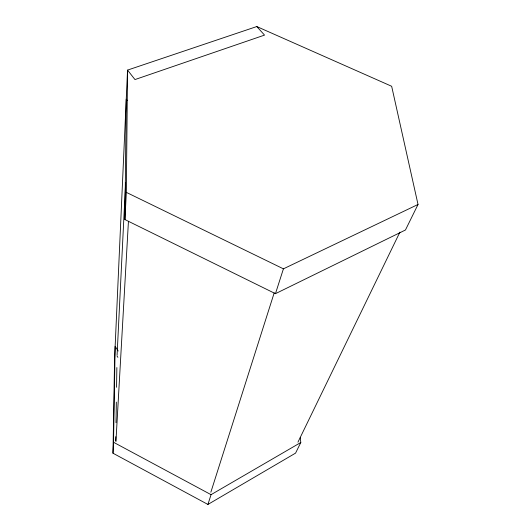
<?xml version="1.0" encoding="UTF-8"?>
<svg xmlns="http://www.w3.org/2000/svg" width="531" height="531" viewBox="0 0 531 531"><rect width="100%" height="100%" fill="white"/><g stroke="black" fill="none" stroke-linecap="round" stroke-linejoin="round"><path stroke-width="0.8" d="M300.267 437.59L300.798 442.502L295.568 453.122L207.92 504.45L112.977 453.215L114.583 358.87L127.546 70.099L256.778 26.55L391.659 86.274L418.023 204.475L405.458 229.996L275.456 293.676L124.944 219.582L126.239 99.191L127.188 100.432M124.944 219.582L126.338 192.368L127.546 70.099L134.974 79.57L264.531 35.106L256.778 26.55M115.738 440.79L115.804 436.674M116.017 422.689L116.335 402.113M116.561 387.305L116.866 367.558M112.977 453.215L113.534 442.27L115.147 346.292L118.194 351.004M117.079 355.212L125.601 182.863M115.931 441.58L128.442 221.288M210.847 492.224L274.208 292.833M207.92 504.45L211.053 494.673L300.798 442.502M275.456 293.676L283.421 268.839L418.023 204.475M297.951 442.177L399.909 232.127M126.338 192.368L283.421 268.839M113.534 442.27L211.053 494.673M117.039 356.035L117.889 357.356"/></g></svg>
